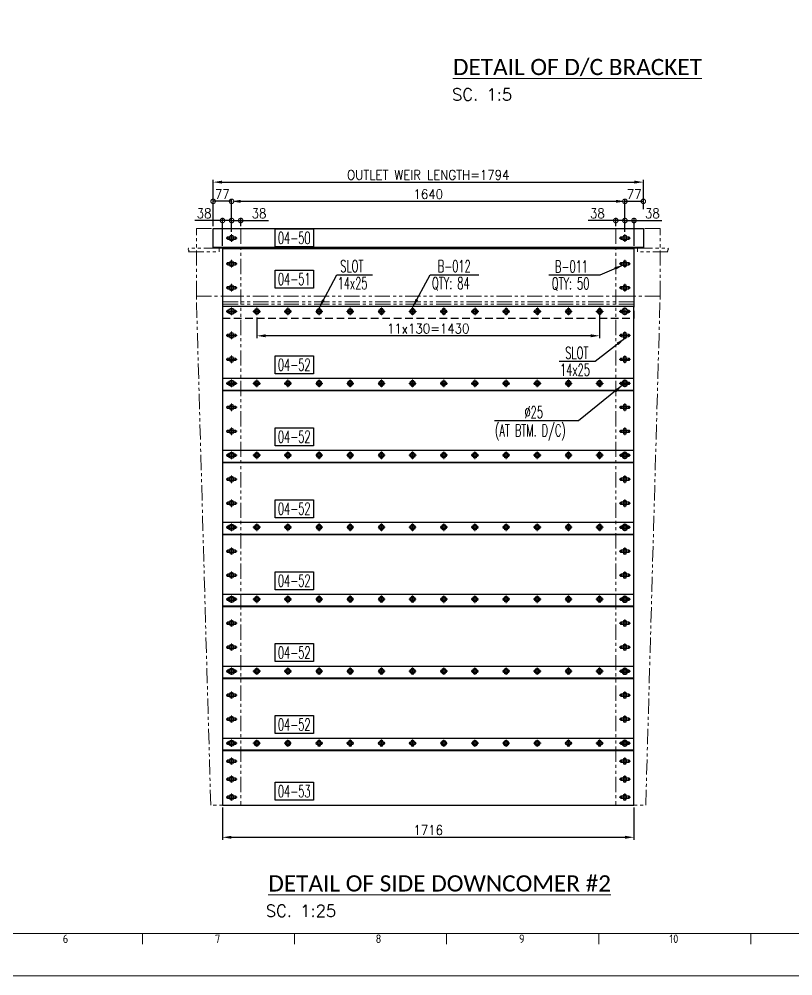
# Model space of a CAD drawing. Header units: inches. Extents: x -15980 to 45789, y -23276 to 2417.
# Drawn here: x 17443 to 20670, y -20343 to -16355 of the extents above; entities that cross this region are included whole.
import ezdxf
from ezdxf.enums import TextEntityAlignment as Align

# ---------------------------------------------------------------- set-up
doc = ezdxf.new("R2010")
doc.units = ezdxf.units.IN
doc.header["$MEASUREMENT"] = 0
for name, pattern in [('CENTER', [50.8, 31.75, -6.35, 6.35, -6.35]), ('HIDDEN', [9.525, 6.35, -3.175]), ('PHANTOMX2', [127, 63.5, -12.7, 12.7, -12.7, 12.7, -12.7])]:
    doc.linetypes.add(name, pattern=pattern)
for name, color, linetype, lineweight in [('CADRE', 254, 'Continuous', 5), ('Center line', 181, 'CENTER', 5), ('HATCH', 130, 'PHANTOMX2', 9), ('HIDDEN', 211, 'HIDDEN', 5), ('Plot Plan', 9, 'Continuous', 0), ('TEXT', 2, 'Continuous', 13)]:
    doc.layers.add(name, color=color, linetype=linetype, lineweight=lineweight)
doc.layers.add('dim', color=82, linetype='Continuous')
doc.styles.add('ISO Proportional', font='isocp.shx')
doc.styles.add('ROMANS', font='ROMANS.shx', dxfattribs={"width": 0.9, "bigfont": '@extfont2.shx'})
doc.styles.add('style4', font='calibri.ttf')
doc.dimstyles.new('1X25', dxfattribs={"dimscale": 25, "dimtxt": 1.6, "dimasz": 1.5, "dimexe": 0.4, "dimexo": 0.4, "dimgap": 0.4, "dimtad": 1, "dimdsep": 46, "dimtxsty": 'ROMANS', "dimcen": 0, "dimclrd": 256, "dimclre": 256, "dimclrt": 2, "dimadec": 0, "dimazin": 0, "dimtfac": 1, "dimtmove": 0, "dimatfit": 3, "dimfxl": 0.7, "dimlwd": -1, "dimlwe": -1, "dimarcsym": 1})

# ---------------------------------------------------------------- blocks, each defined once
blk = doc.blocks.new('*D608')
at = {"layer": 'Defpoints', "color": 0, "transparency": 16777216}
for p in [(18291, -19631.5), (20007, -19631.5), (20007, -19765.7)]:
    blk.add_point(p, dxfattribs=at)
at = {"layer": 'dim', "transparency": 16777216}
for p, q in [((18291, -19641.5), (18291, -19775.7)), ((20007, -19641.5), (20007, -19775.7)), ((18328.5, -19765.7), (19969.5, -19765.7))]:
    blk.add_line(p, q, dxfattribs=at)
for points in [[(18328.5, -19759.4), (18328.5, -19771.9), (18291, -19765.7)], [(19969.5, -19759.4), (19969.5, -19771.9), (20007, -19765.7)]]:
    blk.add_solid(points, dxfattribs=at)
at = {"layer": 'dim', "color": 2, "transparency": 16777216, "insert": (19149, -19735.7), "char_height": 40, "attachment_point": 5, "style": 'ROMANS'}
blk.add_mtext('1716', dxfattribs=at)
blk = doc.blocks.new('*D687')
at = {"layer": 'Defpoints', "color": 0, "transparency": 16777216}
for p in [(20046.1, -17034.9), (18252.1, -17228), (20046.1, -17228)]:
    blk.add_point(p, dxfattribs=at)
at = {"layer": 'dim', "transparency": 16777216}
for p, q in [((18252.1, -17218), (18252.1, -17024.9)), ((20046.1, -17148), (20046.1, -17024.9)), ((18289.6, -17034.9), (20008.6, -17034.9))]:
    blk.add_line(p, q, dxfattribs=at)
for points in [[(18289.6, -17028.6), (18289.6, -17041.1), (18252.1, -17034.9)], [(20008.6, -17028.6), (20008.6, -17041.1), (20046.1, -17034.9)]]:
    blk.add_solid(points, dxfattribs=at)
at = {"layer": 'dim', "color": 2, "transparency": 16777216, "insert": (19149.1, -17004.9), "char_height": 40, "attachment_point": 5, "style": 'ROMANS'}
blk.add_mtext('OUTLET WEIR LENGTH=1794', dxfattribs=at)
blk = doc.blocks.new('*D609')
at = {"layer": 'Defpoints', "color": 0, "transparency": 16777216}
for p in [(19969.1, -17114.9), (18329.1, -17252.5), (19969.1, -17252.5)]:
    blk.add_point(p, dxfattribs=at)
at = {"layer": 'dim', "transparency": 16777216}
for p, q in [((18329.1, -17242.5), (18329.1, -17104.9)), ((19969.1, -17242.5), (19969.1, -17104.9)), ((18366.6, -17114.9), (19931.6, -17114.9))]:
    blk.add_line(p, q, dxfattribs=at)
for points in [[(18366.6, -17108.6), (18366.6, -17121.1), (18329.1, -17114.9)], [(19931.6, -17108.6), (19931.6, -17121.1), (19969.1, -17114.9)]]:
    blk.add_solid(points, dxfattribs=at)
at = {"layer": 'dim', "color": 2, "transparency": 16777216, "insert": (19149.1, -17084.9), "char_height": 40, "attachment_point": 5, "style": 'ROMANS'}
blk.add_mtext('1640', dxfattribs=at)
blk = doc.blocks.new('_DotSmall')
at = {"color": 0, "linetype": 'ByBlock', "const_width": 0.5}
blk.add_lwpolyline([(-0.0625, 0, 1), (0.0625, 0, 1)], format="xyb", close=True, dxfattribs=at)
blk = doc.blocks.new('*D610')
at = {"layer": 'Defpoints', "color": 0, "transparency": 16777216}
for p in [(19931.1, -17194.9), (19931.1, -17228), (19969.1, -17252.5)]:
    blk.add_point(p, dxfattribs=at)
at = {"layer": 'dim', "transparency": 16777216}
for p, q in [((19931.1, -17218), (19931.1, -17184.9)), ((19969.1, -17242.5), (19969.1, -17184.9)), ((19931.1, -17194.9), (19815.3, -17194.9)), ((19969.1, -17194.9), (19931.1, -17194.9))]:
    blk.add_line(p, q, dxfattribs=at)
at = {"layer": 'dim', "transparency": 16777216, "xscale": 37.5, "yscale": 37.5, "zscale": 37.5, "rotation": 180}
blk.add_blockref('_DotSmall', (19931.1, -17194.9), dxfattribs=at)
at = {"layer": 'dim', "transparency": 16777216, "xscale": 37.5, "yscale": 37.5, "zscale": 37.5}
blk.add_blockref('_DotSmall', (19969.1, -17194.9), dxfattribs=at)
at = {"layer": 'dim', "color": 2, "transparency": 16777216, "insert": (19854.5, -17164.9), "char_height": 40, "attachment_point": 5, "style": 'ROMANS'}
blk.add_mtext('38', dxfattribs=at)
blk = doc.blocks.new('*D688')
at = {"layer": 'Defpoints', "color": 0, "transparency": 16777216}
for p in [(20007.1, -17194.9), (19969.1, -17252.5), (20007.1, -17310)]:
    blk.add_point(p, dxfattribs=at)
at = {"layer": 'dim', "transparency": 16777216}
for p, q in [((19969.1, -17242.5), (19969.1, -17184.9)), ((20007.1, -17300), (20007.1, -17184.9)), ((19969.1, -17194.9), (20007.1, -17194.9)), ((20007.1, -17194.9), (20122.9, -17194.9))]:
    blk.add_line(p, q, dxfattribs=at)
at = {"layer": 'dim', "transparency": 16777216, "xscale": 37.5, "yscale": 37.5, "zscale": 37.5, "rotation": 180}
blk.add_blockref('_DotSmall', (19969.1, -17194.9), dxfattribs=at)
at = {"layer": 'dim', "transparency": 16777216, "xscale": 37.5, "yscale": 37.5, "zscale": 37.5}
blk.add_blockref('_DotSmall', (20007.1, -17194.9), dxfattribs=at)
at = {"layer": 'dim', "color": 2, "transparency": 16777216, "insert": (20083.7, -17164.9), "char_height": 40, "attachment_point": 5, "style": 'ROMANS'}
blk.add_mtext('38', dxfattribs=at)
blk = doc.blocks.new('*D689')
at = {"layer": 'Defpoints', "color": 0, "transparency": 16777216}
for p in [(20046.1, -17114.9), (19969.1, -17252.5), (20046.1, -17228)]:
    blk.add_point(p, dxfattribs=at)
at = {"layer": 'dim', "transparency": 16777216}
for p, q in [((19969.1, -17148), (19969.1, -17104.9)), ((20046.1, -17148), (20046.1, -17104.9)), ((19969.1, -17114.9), (20046.1, -17114.9)), ((19969.1, -17242.5), (19969.1, -17241.8))]:
    blk.add_line(p, q, dxfattribs=at)
at = {"layer": 'dim', "transparency": 16777216, "xscale": 37.5, "yscale": 37.5, "zscale": 37.5, "rotation": 180}
blk.add_blockref('_DotSmall', (19969.1, -17114.9), dxfattribs=at)
at = {"layer": 'dim', "transparency": 16777216, "xscale": 37.5, "yscale": 37.5, "zscale": 37.5}
blk.add_blockref('_DotSmall', (20046.1, -17114.9), dxfattribs=at)
at = {"layer": 'dim', "color": 2, "transparency": 16777216, "insert": (20007.6, -17084.9), "char_height": 40, "attachment_point": 5, "style": 'ROMANS'}
blk.add_mtext('77', dxfattribs=at)
blk = doc.blocks.new('*D611')
at = {"layer": 'Defpoints', "color": 0, "transparency": 16777216}
for p in [(18367.1, -17194.9), (18329.1, -17252.5), (18367.1, -17228)]:
    blk.add_point(p, dxfattribs=at)
at = {"layer": 'dim', "transparency": 16777216}
for p, q in [((18329.1, -17242.5), (18329.1, -17184.9)), ((18367.1, -17218), (18367.1, -17184.9)), ((18329.1, -17194.9), (18367.1, -17194.9)), ((18367.1, -17194.9), (18482.9, -17194.9))]:
    blk.add_line(p, q, dxfattribs=at)
at = {"layer": 'dim', "transparency": 16777216, "xscale": 37.5, "yscale": 37.5, "zscale": 37.5, "rotation": 180}
blk.add_blockref('_DotSmall', (18329.1, -17194.9), dxfattribs=at)
at = {"layer": 'dim', "transparency": 16777216, "xscale": 37.5, "yscale": 37.5, "zscale": 37.5}
blk.add_blockref('_DotSmall', (18367.1, -17194.9), dxfattribs=at)
at = {"layer": 'dim', "color": 2, "transparency": 16777216, "insert": (18443.7, -17164.9), "char_height": 40, "attachment_point": 5, "style": 'ROMANS'}
blk.add_mtext('38', dxfattribs=at)
blk = doc.blocks.new('*D690')
at = {"layer": 'Defpoints', "color": 0, "transparency": 16777216}
for p in [(18291.1, -17194.9), (18329.1, -17252.5), (18291.1, -17310)]:
    blk.add_point(p, dxfattribs=at)
at = {"layer": 'dim', "transparency": 16777216}
for p, q in [((18291.1, -17300), (18291.1, -17184.9)), ((18329.1, -17242.5), (18329.1, -17184.9)), ((18291.1, -17194.9), (18175.3, -17194.9)), ((18329.1, -17194.9), (18291.1, -17194.9))]:
    blk.add_line(p, q, dxfattribs=at)
at = {"layer": 'dim', "transparency": 16777216, "xscale": 37.5, "yscale": 37.5, "zscale": 37.5, "rotation": 180}
blk.add_blockref('_DotSmall', (18291.1, -17194.9), dxfattribs=at)
at = {"layer": 'dim', "transparency": 16777216, "xscale": 37.5, "yscale": 37.5, "zscale": 37.5}
blk.add_blockref('_DotSmall', (18329.1, -17194.9), dxfattribs=at)
at = {"layer": 'dim', "color": 2, "transparency": 16777216, "insert": (18214.5, -17164.9), "char_height": 40, "attachment_point": 5, "style": 'ROMANS'}
blk.add_mtext('38', dxfattribs=at)
blk = doc.blocks.new('*D691')
at = {"layer": 'Defpoints', "color": 0, "transparency": 16777216}
for p in [(18252.1, -17114.9), (18252.1, -17228), (18329.1, -17252.5)]:
    blk.add_point(p, dxfattribs=at)
at = {"layer": 'dim', "transparency": 16777216}
for p, q in [((18252.1, -17148), (18252.1, -17104.9)), ((18329.1, -17148), (18329.1, -17104.9)), ((18329.1, -17114.9), (18252.1, -17114.9)), ((18329.1, -17242.5), (18329.1, -17241.8))]:
    blk.add_line(p, q, dxfattribs=at)
at = {"layer": 'dim', "transparency": 16777216, "xscale": 37.5, "yscale": 37.5, "zscale": 37.5, "rotation": 180}
blk.add_blockref('_DotSmall', (18252.1, -17114.9), dxfattribs=at)
at = {"layer": 'dim', "transparency": 16777216, "xscale": 37.5, "yscale": 37.5, "zscale": 37.5}
blk.add_blockref('_DotSmall', (18329.1, -17114.9), dxfattribs=at)
at = {"layer": 'dim', "color": 2, "transparency": 16777216, "insert": (18290.6, -17084.9), "char_height": 40, "attachment_point": 5, "style": 'ROMANS'}
blk.add_mtext('77', dxfattribs=at)
blk = doc.blocks.new('*D612')
at = {"layer": 'Defpoints', "color": 0, "transparency": 16777216}
for p in [(19863.9, -17573.5), (18433.9, -17589.1), (18433.9, -17675.4)]:
    blk.add_point(p, dxfattribs=at)
at = {"layer": 'dim', "transparency": 16777216}
for p, q in [((19863.9, -17583.5), (19863.9, -17685.4)), ((18433.9, -17599.1), (18433.9, -17685.4)), ((19826.4, -17675.4), (18471.4, -17675.4))]:
    blk.add_line(p, q, dxfattribs=at)
for points in [[(18471.4, -17669.1), (18471.4, -17681.6), (18433.9, -17675.4)], [(19826.4, -17669.1), (19826.4, -17681.6), (19863.9, -17675.4)]]:
    blk.add_solid(points, dxfattribs=at)
at = {"layer": 'dim', "color": 2, "transparency": 16777216, "insert": (19148.9, -17645.4), "char_height": 40, "attachment_point": 5, "style": 'ROMANS'}
blk.add_mtext('11x130=1430', dxfattribs=at)
blk = doc.blocks.new('A$C25e64056')
blk.add_lwpolyline([(11.6, 0, -1), (11.6, 14), (22.6, 14, -1), (22.6, 0)], format="xyb", close=True)
at = {"layer": 'Center line', "ltscale": 0.2}
for p, q in [((1.5, 7), (32.6, 7)), ((11.6, 0), (11.6, 14)), ((22.6, 14), (22.6, 0))]:
    blk.add_line(p, q, dxfattribs=at)
blk = doc.blocks.new('A$C8f880b8f')
blk.add_line((1794, 2), (0, 2))
blk.add_lwpolyline([(0, 82), (1794, 82), (1794, 0), (0, 0)], close=True)
at = {"rotation": 270}
for p in [(70, 59.1), (1710, 59.1)]:
    blk.add_blockref('A$C25e64056', p, dxfattribs=at)
blk = doc.blocks.new('A$C5ae93739')
blk.add_lwpolyline([(38.4, 0), (9.4, 0, -1), (9.4, 11), (38.4, 11, -1)], format="xyb", close=True)
at = {"layer": 'Center line', "ltscale": 0.2}
for p, q in [((0, 5.5), (47.8, 5.5)), ((9.4, 0), (9.4, 11)), ((38.4, 11), (38.4, 0))]:
    blk.add_line(p, q, dxfattribs=at)
blk = doc.blocks.new('A$Cb4765b37')
for p, q in [((0, 2403.5), (0, 0)), ((185, 2403.5), (0, 2403.5)), ((185, 2121.5), (185, 2403.5)), ((90, 2321.5), (217.5, 2321.5)), ((90, 2305.5), (90, 2321.5)), ((215.5, 2309.5), (217.5, 2313.5)), ((217.5, 2321.5), (219.5, 2317.5)), ((219.5, 2317.5), (217.5, 2313.5)), ((217.5, 2305.5), (90, 2305.5)), ((217.5, 2305.5), (215.5, 2309.5)), ((185, 2121.5), (0, 2121.5)), ((125, 0), (185, 2121.5)), ((0, 0), (125, 0))]:
    blk.add_line(p, q)
for p in [(14.1, 2358), (14.1, 2251), (14.1, 2151), (14.3, 2052.5), (14.3, 1952.5), (14.3, 1852.5), (14.3, 1752.5), (14.3, 1652.5), (14.3, 1552.5), (14.3, 1452.5), (14.3, 1352.5), (14.3, 1252.5), (14.3, 1152.5), (14.3, 1052.5), (14.3, 952.5), (14.3, 852.5), (14.3, 752.5), (14.3, 652.5), (14.3, 552.5), (14.3, 452.5), (14.3, 352.5), (14.3, 252.5), (14.3, 177.5), (14.3, 102.5), (14.3, 27.5)]:
    blk.add_blockref('A$C5ae93739', p)
blk = doc.blocks.new('A$C21e37f77')
at = {"xscale": -1}
blk.add_blockref('A$Cb4765b37', (219.5, 0), dxfattribs=at)
blk.add_blockref('A$Cb4765b37', (1783.5, 0))
blk = doc.blocks.new('A$Ca627931b')
for p, q in [((1716, 293.5), (0, 293.5)), ((0, 293.5), (0, 48.5)), ((0, 291.5), (1716, 291.5)), ((1716, 48.5), (1716, 293.5))]:
    blk.add_line(p, q)
at = {"layer": 'HATCH'}
for p, q in [((0, 93.2), (1716, 93.2)), ((1716, 70), (0, 70)), ((1716, 60), (0, 60))]:
    blk.add_line(p, q, dxfattribs=at)
at = {"layer": 'HIDDEN', "ltscale": 5}
for p, q in [((0, 48.5), (0, 0)), ((1716, 0), (1716, 48.5)), ((0, 2), (1716, 2)), ((0, 0), (1716, 0))]:
    blk.add_line(p, q, dxfattribs=at)
at = {"rotation": 270}
for p in [(31, 245.6), (31, 145.6), (136, 47.1), (266, 47.1), (396, 47.1), (526, 47.1), (1046, 47.1)]:
    blk.add_blockref('A$C25e64056', p, dxfattribs=at)
at = {"xscale": -1.000000000000001, "rotation": 90}
for p in [(1685, 245.6), (1685, 145.6), (670, 47.1), (800, 47.1), (930, 47.1), (1190, 47.1), (1320, 47.1), (1450, 47.1), (1580, 47.1)]:
    blk.add_blockref('A$C25e64056', p, dxfattribs=at)
at = {"layer": 'HIDDEN', "rotation": 270}
blk.add_blockref('A$C25e64056', (31, 47.1), dxfattribs=at)
at = {"layer": 'HIDDEN', "xscale": -1.000000000000001, "rotation": 90}
blk.add_blockref('A$C25e64056', (1685, 47.1), dxfattribs=at)
blk = doc.blocks.new('A$Cb4d753b1')
blk.add_circle((14.8, 14.8), 12.5)
at = {"layer": 'Center line', "ltscale": 0.2}
for p, q in [((29.6, 14.8), (0, 14.8)), ((14.8, 29.6), (14.8, 0))]:
    blk.add_line(p, q, dxfattribs=at)
blk = doc.blocks.new('A$Cd690c10e')
blk.add_line((0, 2), (1716, 2))
blk.add_lwpolyline([(0, 0), (1716, 0), (1716, 350), (0, 350)], close=True)
for name, p in [('A$Cb4d753b1', (23.2, 315.2)), ('A$C25e64056', (125.9, 323)), ('A$C25e64056', (255.9, 323)), ('A$C25e64056', (905.9, 323)), ('A$C25e64056', (1035.9, 323)), ('A$C25e64056', (1165.9, 323)), ('A$C25e64056', (1295.9, 323))]:
    blk.add_blockref(name, p)
at = {"xscale": -1}
for name, p in [('A$C25e64056', (420.1, 323)), ('A$C25e64056', (550.1, 323)), ('A$C25e64056', (680.1, 323)), ('A$C25e64056', (810.1, 323)), ('A$C25e64056', (1460.1, 323)), ('A$C25e64056', (1590.1, 323)), ('A$Cb4d753b1', (1692.8, 315.2))]:
    blk.add_blockref(name, p, dxfattribs=at)
for p, rotation in [((31, 247.1), 270), ((31, 147.1), 270), ((31, 47.1), 270), ((150, 12.9), 90), ((280, 12.9), 90), ((930, 12.9), 90), ((1060, 12.9), 90), ((1190, 12.9), 90), ((1320, 12.9), 90)]:
    blk.add_blockref('A$C25e64056', p, dxfattribs=dict(rotation=rotation))
at = {"rotation": 90}
for p, xscale in [((1685, 247.1), -1.000000000000002), ((1685, 147.1), -1.000000000000002), ((410, 47.1), -1), ((540, 47.1), -1), ((670, 47.1), -1), ((800, 47.1), -1), ((1450, 47.1), -1), ((1580, 47.1), -1), ((1685, 47.1), -1.000000000000002)]:
    blk.add_blockref('A$C25e64056', p, dxfattribs=dict(at, xscale=xscale))
blk = doc.blocks.new('A$C75c812b6')
blk.add_lwpolyline([(0, 0), (1716, 0), (1716, 278), (0, 278)], close=True)
blk.add_blockref('A$Cb4d753b1', (23.2, 243.2))
at = {"xscale": -1}
for p, rotation in [((125.9, 265), 180), ((255.9, 265), 180), ((905.9, 265), 180), ((1035.9, 265), 180), ((1165.9, 265), 180), ((1295.9, 265), 180), ((1684.8, 200.1), 90), ((1684.8, 125.1), 90), ((1684.8, 50.1), 90)]:
    blk.add_blockref('A$C25e64056', p, dxfattribs=dict(at, rotation=rotation))
for p, rotation in [((420.1, 265), 180), ((550.1, 265), 180), ((680.1, 265), 180), ((810.1, 265), 180), ((1460.1, 265), 180), ((1590.1, 265), 180), ((31.2, 200.1), 270), ((31.2, 125.1), 270), ((31.2, 50.1), 270)]:
    blk.add_blockref('A$C25e64056', p, dxfattribs=dict(rotation=rotation))
blk.add_blockref('A$Cb4d753b1', (1692.8, 243.2), dxfattribs=at)
blk = doc.blocks.new('A$Cdfa25886')
for name, p in [('A$C8f880b8f', (104.5, 2321.5)), ('A$Ca627931b', (143.5, 2028)), ('A$Cd690c10e', (143.3, 1728)), ('A$Cd690c10e', (143.2, 1428)), ('A$Cd690c10e', (143.3, 1128)), ('A$Cd690c10e', (143.2, 828)), ('A$Cd690c10e', (143.2, 528)), ('A$Cd690c10e', (143.2, 228)), ('A$C75c812b6', (143.3, 0))]:
    blk.add_blockref(name, p)
at = {"layer": 'HATCH', "ltscale": 2}
blk.add_blockref('A$C21e37f77', (0, 0), dxfattribs=at)
blk = doc.blocks.new('A$Ceb6babff')
at = {"layer": 'CADRE', "color": 2}
for p, q in [((3981.7, 132.6), (3981.7, 176.8)), ((4615.8, 132.6), (4615.8, 176.8)), ((5250, 132.6), (5250, 176.8)), ((5884.2, 132.6), (5884.2, 176.8)), ((6518.3, 132.6), (6518.3, 176.8))]:
    blk.add_line(p, q, dxfattribs=at)
at = {"layer": 'CADRE', "color": 8}
blk.add_lwpolyline([(0, 0), (10500, 0), (10500, 7424.2), (0, 7424.2)], close=True, dxfattribs=at)
at = {"layer": 'CADRE', "color": 4}
blk.add_lwpolyline([(176.8, 7247.5), (10323.2, 7247.5), (10323.2, 176.8), (176.8, 176.8)], close=True, dxfattribs=at)
at = {"layer": 'Plot Plan', "linetype": 'ByBlock'}
blk.add_lwpolyline([(10500, 0), (0, 0), (0, 7424.2), (10500, 7424.2)], close=True, dxfattribs=at)
at = {"layer": 'CADRE', "color": 2, "style": 'ISO Proportional'}
for s, height, p in [('6', 35.4, (3661.1, 154.7)), ('7', 35.4, (4295.2, 154.7)), ('8', 35.4, (4966.1, 154.7)), ('9', 35.4, (5563.5, 154.7)), ('10', 35.35, (6197.7, 154.7))]:
    blk.add_text(s, height=height, dxfattribs=at).set_placement(p, align=Align.MIDDLE)

msp = doc.modelspace()

# ---------------------------------------------------------------- linework, layer by layer
at = {"layer": 'dim'}
for points in [[(18670.27, -17230.165), (18670.27, -17305.165), (18510.27, -17305.165), (18510.27, -17230.165)], [(18670.27, -17401.188), (18670.27, -17476.188), (18510.27, -17476.188), (18510.27, -17401.188)], [(18670.27, -17758.525), (18670.27, -17833.525), (18510.27, -17833.525), (18510.27, -17758.525)], [(18670.27, -18058.525), (18670.27, -18133.525), (18510.27, -18133.525), (18510.27, -18058.525)], [(18670.27, -18358.525), (18670.27, -18433.525), (18510.27, -18433.525), (18510.27, -18358.525)], [(18670.27, -18658.525), (18670.27, -18733.525), (18510.27, -18733.525), (18510.27, -18658.525)], [(18670.27, -18958.525), (18670.27, -19033.525), (18510.27, -19033.525), (18510.27, -18958.525)], [(18670.27, -19258.525), (18670.27, -19333.525), (18510.27, -19333.525), (18510.27, -19258.525)], [(18670.27, -19536.526), (18670.27, -19611.526), (18510.27, -19611.526), (18510.27, -19536.526)]]:
    msp.add_lwpolyline(points, close=True, dxfattribs=at)

# ---------------------------------------------------------------- block references
for name, p in [('A$Ceb6babff', (13975.598, -20343.245)), ('A$Cdfa25886', (18147.617, -19631.52))]:
    msp.add_blockref(name, p)

# ---------------------------------------------------------------- texts
at = {"layer": 'TEXT', "style": 'style4'}
for s, p in [('%%UDETAIL OF D/C BRACKET', (19771.229, -16554.983)), ('%%UDETAIL OF SIDE DOWNCOMER #2', (19196.668, -19957.862))]:
    msp.add_text(s, height=67.5, dxfattribs=at).set_placement(p, align=Align.MIDDLE_CENTER)
at = {"layer": 'TEXT', "ltscale": 0.5, "style": 'ROMANS'}
for s, p in [('SC. 1:5', (19248.293, -16694.327)), ('SC. 1:25', (18471.729, -20097.207))]:
    msp.add_text(s, height=50, dxfattribs=at).set_placement(p)
at = {"layer": 'TEXT', "ltscale": 0.5, "style": 'ROMANS', "width": 0.6}
for s, p in [('04-50', (18590.27, -17267.665)), ('04-51', (18590.27, -17438.688)), ('04-52', (18590.27, -17796.025)), ('04-52', (18590.27, -18096.025)), ('04-52', (18590.27, -18396.025)), ('04-52', (18590.27, -18696.025)), ('04-52', (18590.27, -18996.025)), ('04-52', (18590.27, -19296.025)), ('04-53', (18590.27, -19574.026))]:
    msp.add_text(s, height=50, rotation=359.999944, dxfattribs=at).set_placement(p, align=Align.MIDDLE_CENTER)
for s, p in [('SLOT', (18782.342, -17410.44)), ('14x25', (18771.176, -17481.341)), ('SLOT', (19720.393, -17771.584)), ('14x25', (19698.702, -17842.485)), ('%%C25', (19550.36, -18018.797)), ('(AT BTM. D/C)', (19427.845, -18094.422))]:
    msp.add_text(s, height=50, dxfattribs=at).set_placement(p)
for s, rotation, p in [('B-012', 359.999944, (19188.796, -17410.274)), ('B-011', 0.000056, (19677.514, -17411.741)), ('QTY: 84', 0.000021, (19164.927, -17481.176)), ('QTY: 50', 359.999979, (19664.241, -17482.642))]:
    msp.add_text(s, height=50, rotation=rotation, dxfattribs=at).set_placement(p)

# ---------------------------------------------------------------- dimensions: what is measured, and where the dimension line sits
at = {"layer": 'dim'}
dim = msp.add_linear_dim(base=(20046.101, -17034.898), p1=(18252.101, -17228.01), p2=(20046.101, -17228.01), text='OUTLET WEIR LENGTH=<>', dimstyle='1X25', override={"dimtmove": 0}, dxfattribs=at)
dim.commit()
dim.dimension.update_dxf_attribs({"geometry": '*D687', "text_midpoint": (19149.101, -17034.898), "dimtype": 160})
for base, p2, override, picture, middle in [((18252.101, -17114.898), (18252.101, -17228.01), {"dimblk1": 'DotSmall', "dimblk2": 'DotSmall', "dimsah": 1}, '*D691', (18290.601, -17114.898)), ((18291.101, -17194.898), (18291.101, -17310.01), {"dimblk1": 'DotSmall', "dimblk2": 'DotSmall', "dimsah": 1, "dimtmove": 0}, '*D690', (18214.459, -17194.898)), ((18367.101, -17194.898), (18367.101, -17228.01), {"dimblk1": 'DotSmall', "dimblk2": 'DotSmall', "dimsah": 1, "dimtmove": 0}, '*D611', (18443.744, -17194.898))]:
    dim = msp.add_linear_dim(base=base, p1=(18329.101, -17252.452), p2=p2, dimstyle='1X25', override=override, dxfattribs=at)
    dim.commit()
    dim.dimension.update_dxf_attribs({"geometry": picture, "text_midpoint": middle, "dimtype": 160})
dim = msp.add_linear_dim(base=(19969.101, -17114.898), p1=(18329.101, -17252.452), p2=(19969.101, -17252.452), dimstyle='1X25', dxfattribs=at)
dim.commit()
dim.dimension.update_dxf_attribs({"geometry": '*D609', "text_midpoint": (19149.101, -17114.898), "dimtype": 160})
for base, p2, picture, middle in [((20046.101, -17114.898), (20046.101, -17228.01), '*D689', (20007.601, -17114.898)), ((19931.101, -17194.898), (19931.101, -17228.01), '*D610', (19854.459, -17194.898)), ((20007.101, -17194.898), (20007.101, -17310.01), '*D688', (20083.744, -17194.898))]:
    dim = msp.add_linear_dim(base=base, p1=(19969.101, -17252.452), p2=p2, angle=180, dimstyle='1X25', override={"dimblk1": 'DotSmall', "dimblk2": 'DotSmall', "dimsah": 1, "dimtmove": 0}, dxfattribs=at)
    dim.commit()
    dim.dimension.update_dxf_attribs({"geometry": picture, "text_midpoint": middle, "dimtype": 160})
dim = msp.add_linear_dim(base=(18433.941, -17675.374), p1=(19863.941, -17573.52), p2=(18433.941, -17589.079), text='11x130=<>', dimstyle='1X25', dxfattribs=at)
dim.commit()
dim.dimension.update_dxf_attribs({"geometry": '*D612', "text_midpoint": (19148.941, -17645.374)})
dim = msp.add_linear_dim(base=(20006.957, -19765.66), p1=(18290.957, -19631.52), p2=(20006.957, -19631.52), dimstyle='1X25', override={"dimdec": 0}, dxfattribs=at)
dim.commit()
dim.dimension.update_dxf_attribs({"geometry": '*D608', "text_midpoint": (19148.957, -19735.66)})

# ---------------------------------------------------------------- leaders
for points in [[(19962.101, -17380.51), (19864.086, -17422.191), (19652.214, -17422.191)], [(18694.101, -17559.506), (18768.146, -17420.89), (18917.33, -17420.89)], [(19083.941, -17556.815), (19157.337, -17420.725), (19359.811, -17420.725)], [(19968.391, -17685.999), (19844.589, -17782.035), (19695.405, -17782.035)], [(19958.988, -17881.269), (19776.143, -18029.248), (19425.339, -18029.248)]]:
    msp.add_leader(points, dimstyle='1X25', dxfattribs=at)

doc.saveas('drawing.dxf')
